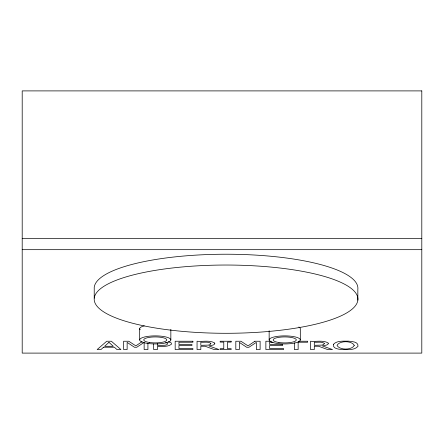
<?xml version="1.0" encoding="UTF-8"?>
<svg xmlns="http://www.w3.org/2000/svg" width="444" height="444" viewBox="0 0 444 444"><rect width="100%" height="100%" fill="white"/><g stroke="black" fill="none" stroke-linecap="round" stroke-linejoin="round"><path stroke-width="0.67" d="M142.108 341.625L135.842 345.865L128.76 341.242L123.615 341.242L123.615 349.545L127.139 349.545L127.139 342.391L134.471 347.258L136.758 347.258L144.145 342.391L144.145 349.545L147.919 349.545L147.919 343.317M22.2 238.484L421.8 238.484M22.2 249.678L421.8 249.678M271.323 341.242L265.867 341.242L265.867 349.545L283.599 349.545L283.599 348.562L269.636 348.562L269.636 345.476L282.645 345.476L282.645 344.5L269.636 344.5L269.636 342.224L272.96 342.224M298.684 341.242L307.67 341.242L307.67 342.224L298.146 342.224L298.146 349.545L294.378 349.545L294.378 342.89M168.198 341.758L170.679 342.568L171.351 343.107L171.406 344.272C167.543 347.264 161.999 346.115 157.442 346.448L157.442 349.545L153.668 349.545L153.668 344.011M165.612 342.507L167.144 343.023L167.649 343.773L166.772 344.749L164.996 345.249L157.442 345.504L157.442 343.517M357.842 300.177A131.868 34.133 0 0 0 163.509 269.114A131.868 34.133 0 0 0 156.743 328.199A131.868 34.133 0 0 0 357.842 300.177L357.842 289.366A131.868 34.133 0 0 0 229.942 254.24A131.868 34.133 0 0 0 94.222 287.346L94.222 298.152M300.316 339.91A15.584 4.035 0 0 0 276.939 336.419A15.584 4.035 0 0 0 276.939 343.406A15.584 4.035 0 0 0 300.316 339.91L300.316 328.715A15.584 4.035 0 0 0 298.856 327.012M269.147 330.691L269.147 339.91M170.846 329.376L170.846 339.91A15.584 4.035 0 0 1 147.469 343.406A15.584 4.035 0 0 1 147.469 336.419A15.584 4.035 0 0 1 170.846 339.91M139.677 328.715L139.677 339.91M140.21 329.759A15.584 4.035 0 0 1 144.239 325.863M354.279 345.393C351.876 350.283 339.449 350.272 337.04 345.393C339.444 340.487 351.87 340.487 354.279 345.393M333.339 344.411C332.573 349.184 339.693 349.256 342.918 349.644C347.88 349.484 354.329 350.438 357.981 346.353C358.713 341.597 351.615 341.541 348.401 341.142C343.434 341.292 337.018 340.354 333.339 344.411M214.807 343.495L214.408 344.333L213.225 345.021L208.919 345.932L219.014 349.545L214.119 349.545L205.128 346.242L200.827 346.242L200.827 349.545L197.053 349.545L197.053 341.242C202.747 341.886 209.357 339.938 214.591 342.896L214.807 343.495M328.277 343.495L327.883 344.333L326.701 345.021L322.394 345.932L332.489 349.545L327.594 349.545L318.603 346.242L314.302 346.242L314.302 349.545L310.528 349.545L310.528 341.242C316.217 341.886 322.832 339.938 328.061 342.896L328.277 343.495M210.861 343.578L209.973 344.638L208.253 345.11L200.827 345.321L200.827 342.191C204.024 342.579 207.897 341.392 210.756 343.234L210.861 343.578M324.336 343.578L323.448 344.638L321.728 345.11L314.302 345.321L314.302 342.191C317.499 342.579 321.373 341.392 324.225 343.234L324.336 343.578M103.541 347.225L100.971 349.545L97.158 349.545L106.721 341.242L111.366 341.242L120.929 349.545L116.95 349.545L114.38 347.225L103.541 347.225M108.952 342.368L104.59 346.281L113.331 346.281L108.952 342.368M254.878 341.242L248.041 345.865L240.953 341.242L235.814 341.242L235.814 349.545L239.338 349.545L239.338 342.391L246.67 347.258L248.956 347.258L256.343 342.391L256.343 349.545L260.117 349.545L260.117 341.242L254.878 341.242M421.8 90.898L22.2 90.898L22.2 353.102L421.8 353.102L421.8 90.898M192.901 341.242L175.169 341.242L175.169 349.545L192.901 349.545L192.901 348.562L178.943 348.562L178.943 345.476L191.952 345.476L191.952 344.5L178.943 344.5L178.943 342.224L192.901 342.224L192.901 341.242M231.163 341.242L220.157 341.242L220.157 342.091L223.776 342.091L223.776 348.695L220.157 348.695L220.157 349.545L231.163 349.545L231.163 348.695L227.544 348.695L227.544 342.091L231.163 342.091L231.163 341.242M278.954 342.502A11.555 2.991 0 0 0 296.287 339.91A11.555 2.991 0 0 0 278.954 337.323A11.555 2.991 0 0 0 278.954 342.502M149.506 342.491A11.511 2.98 0 0 0 166.772 339.91A11.511 2.98 0 0 0 149.506 337.329A11.511 2.98 0 0 0 149.506 342.491"/></g></svg>
